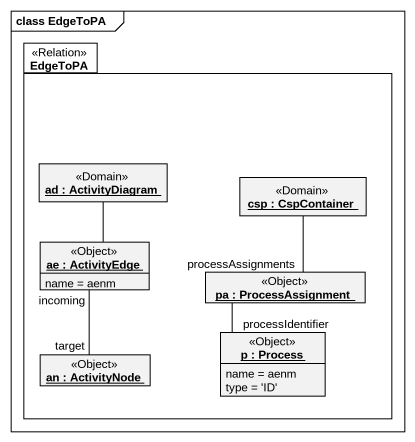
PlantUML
@startuml
mainframe class EdgeToPA
hide circle
hide empty members
package EdgeToPA <<Relation>> {
  object "ad : ActivityDiagram" as ad <<Domain>>
  object "csp : CspContainer" as csp <<Domain>>
  object "ae : ActivityEdge" as ae <<Object>> {
    name = aenm
  }
  object "pa : ProcessAssignment" as pa <<Object>>
  object "p : Process" as p <<Object>> {
    name = aenm
    type = 'ID'
  }
  object "an : ActivityNode" as an <<Object>>
}
ad -- ae
csp -- pa : processAssignments
ae -- an : incoming\ntarget
pa -- p : processIdentifier
@enduml
